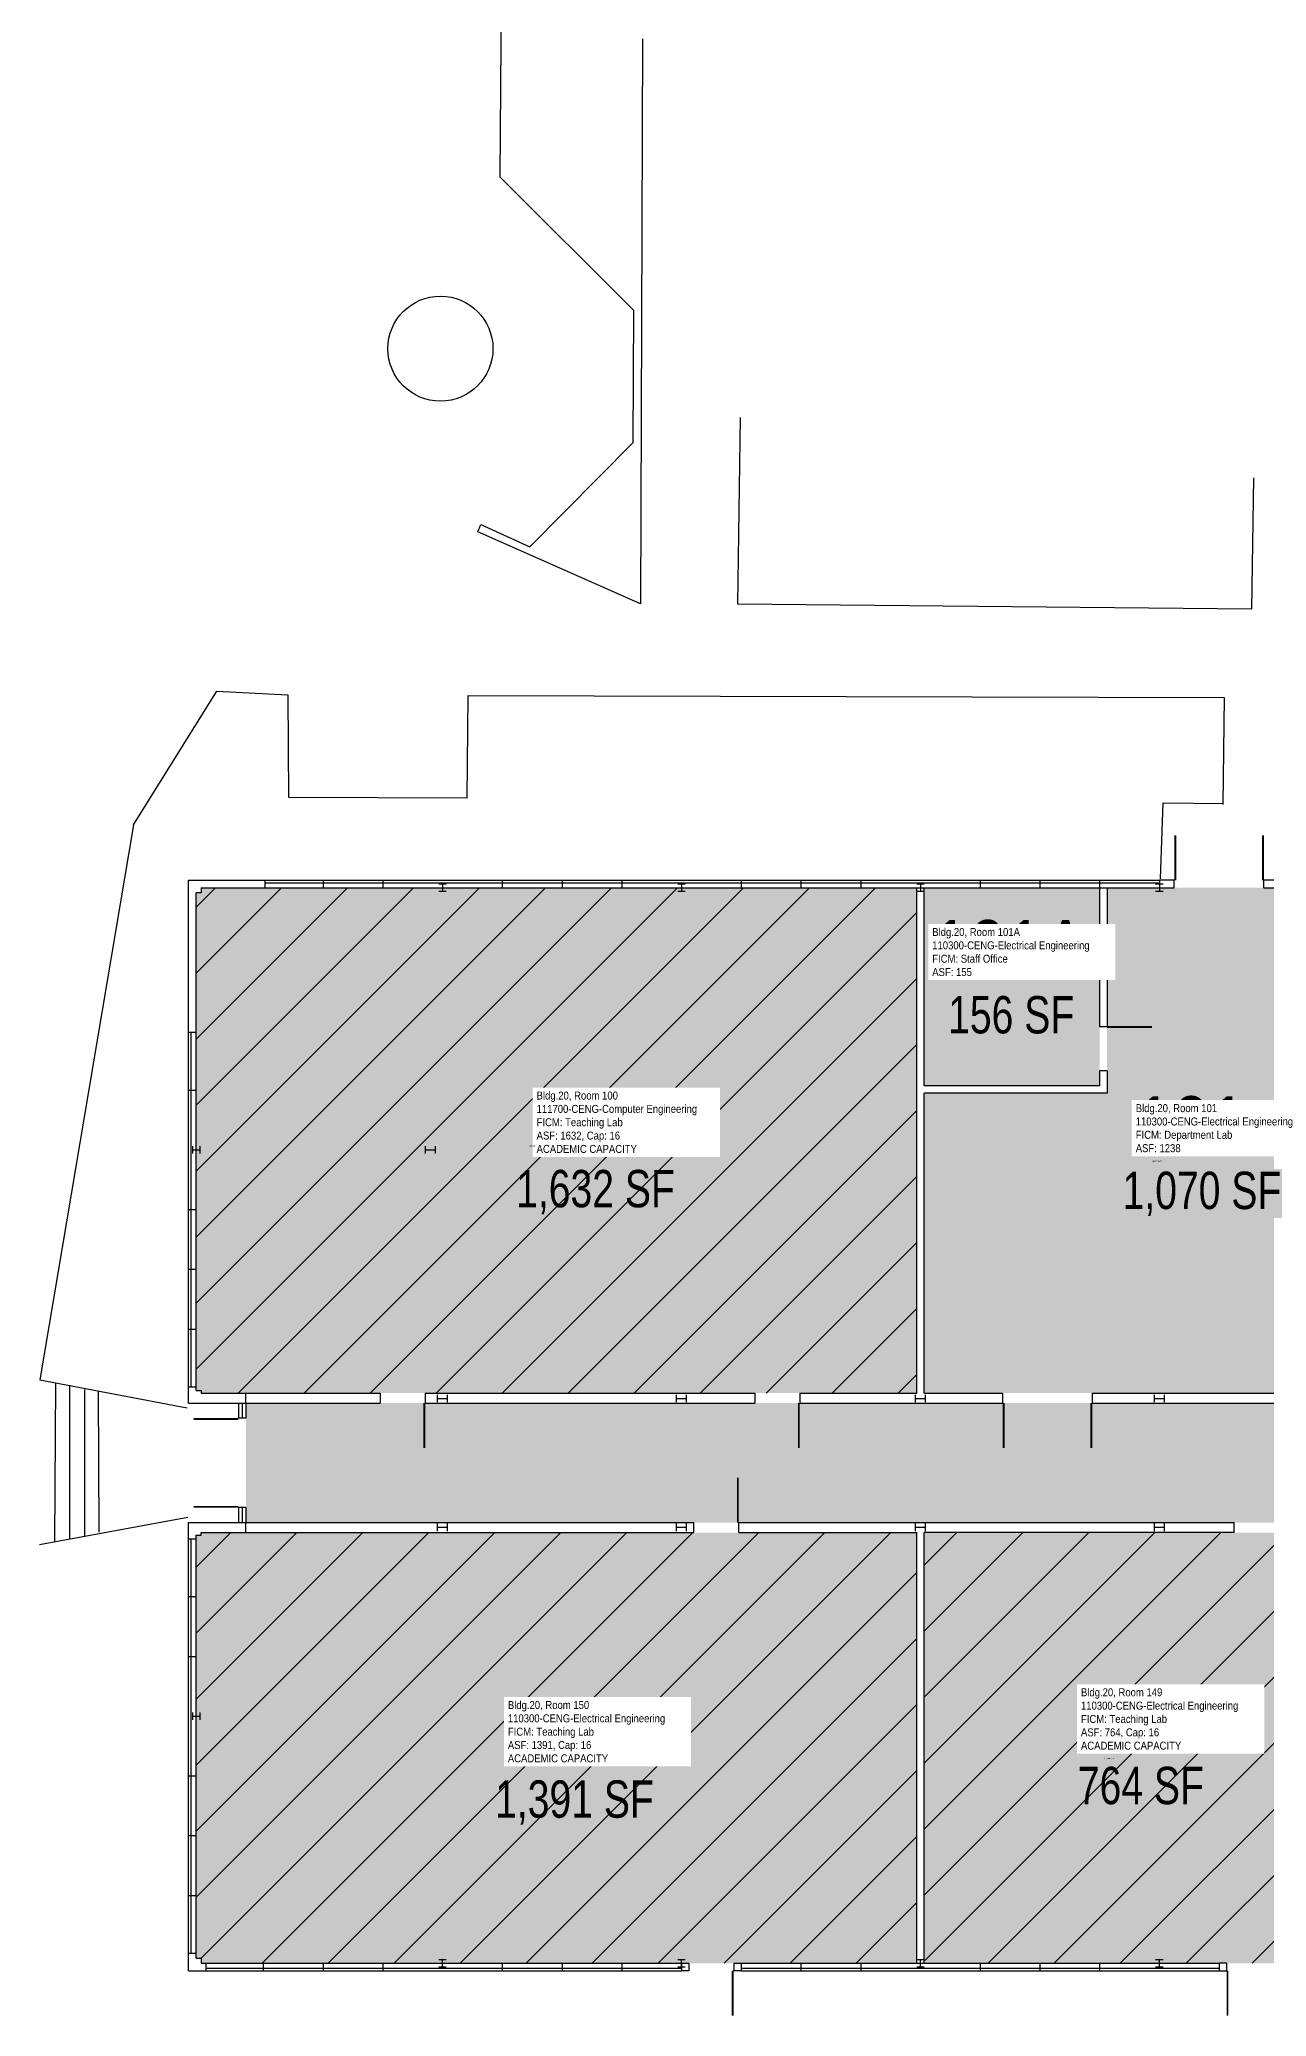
# Model space of a CAD drawing. Header units: inches. Extents: x -221 to 2580, y -38 to 4824.
# Drawn here: x -120 to 866, y -37 to 1551 of the extents above; entities that cross this region are included whole.
import ezdxf
from ezdxf.enums import TextEntityAlignment as Align

# ---------------------------------------------------------------- set-up
doc = ezdxf.new("R2010")
doc.units = ezdxf.units.IN
doc.header["$LTSCALE"] = 100
doc.header["$MEASUREMENT"] = 0
doc.layers.get('0').update_dxf_attribs({"linetype": 'CONTINUOUS'})
for name, color, linetype in [('A-COLS', 5, 'CONTINUOUS'), ('A-DOOR', 2, 'CONTINUOUS'), ('A-GLAZ', 1, 'CONTINUOUS'), ('A-IDEN-RNUM', 7, 'CONTINUOUS'), ('A-IDEN-SNUM', 4, 'CONTINUOUS'), ('A-IDEN-VNUM', 4, 'CONTINUOUS'), ('A-SITE', 3, 'CONTINUOUS'), ('A-WALL', 5, 'CONTINUOUS'), ('AREA-TEXT', 3, 'CONTINUOUS'), ('Rooms-Capacity', 4, 'CONTINUOUS'), ('Rooms-Category-Color', 7, 'CONTINUOUS'), ('Rooms-College-Color', 7, 'CONTINUOUS'), ('Rooms-Department-Color', 7, 'CONTINUOUS'), ('Rooms-Division-Color', 7, 'CONTINUOUS'), ('Rooms-Information', 7, 'CONTINUOUS')]:
    doc.layers.add(name, color=color, linetype=linetype)
doc.styles.add('CP_AREA', font='arial.ttf', dxfattribs={"height": 15})
doc.styles.add('CP_ROOMSNUMBER', font='arial.ttf', dxfattribs={"height": 1})
doc.styles.add('CP_ROOMVNUMBER', font='arial.ttf', dxfattribs={"width": 0.85, "height": 0.075})

# ---------------------------------------------------------------- blocks, each defined once
blk = doc.blocks.new('OUTCOLUMN')
for p, q in [((-3, 9), (3, 9)), ((-3, 3), (3, 3)), ((0, 3), (0, 9))]:
    blk.add_line(p, q)
blk = doc.blocks.new('INCOLUMN')
for p, q in [((-4, -3), (-4, 3)), ((-4, 0), (4, 0)), ((4, -3), (4, 3))]:
    blk.add_line(p, q)

msp = doc.modelspace()

# ---------------------------------------------------------------- hatches: boundary and pattern name
at = {"layer": 'Rooms-Capacity'}
h = msp.add_hatch(dxfattribs=at)
h.set_pattern_fill('ANSI31', color=256, scale=300, style=0)
h.paths.add_polyline_path([(585, 870), (585, 464), (10, 464), (10, 466), (6, 466), (6, 866), (10, 866), (10, 870)])
h = msp.add_hatch(dxfattribs=at)
h.set_pattern_fill('ANSI31', color=256, scale=300, style=0)
h.paths.add_polyline_path([(585, 352), (585, 6), (10, 6), (10, 10), (6, 10), (6, 350), (10, 350), (10, 352)])
h = msp.add_hatch(dxfattribs=at)
h.set_pattern_fill('ANSI31', color=256, scale=300, style=0)
h.paths.add_polyline_path([(909, 352), (909, 6), (591, 6), (591, 352)])
at = {"layer": 'Rooms-Category-Color', "true_color": 0xadadad}
msp.add_hatch(color=253, dxfattribs=at).paths.add_polyline_path([(1023, 450), (1023, 456), (1902, 456), (1902, 513), (1883, 513), (1883, 868), (1902, 868), (1902, 1496), (1919, 1496), (1919, 1504), (1902, 1504), (1902, 1552), (1548, 1552), (1548, 1617), (1902, 1617), (1902, 2824), (1920, 2824), (1920, 2832), (1902, 2832), (1902, 2880), (1548, 2880), (1548, 2886), (1542, 2886), (1542, 2880), (46, 2880), (46, 2976), (1542, 2976), (1542, 2970), (1548, 2970), (1548, 2976), (1902, 2976), (1902, 3560), (1920, 3560), (1920, 3568), (1902, 3568), (1902, 3977), (1883, 3977), (1883, 4272), (1902, 4272), (1902, 4368), (430, 4368), (430, 4464), (1902, 4464), (1902, 4778), (2022, 4778), (2022, 3568), (2004, 3568), (2004, 3560), (2022, 3560), (2022, 2985), (2376, 2985), (2376, 2895), (2022, 2895), (2022, 2832), (2004, 2832), (2004, 2824), (2022, 2824), (2022, 2313), (2053.8, 2313), (2053.8, 2281), (2022, 2281), (2022, 1504), (2004, 1504), (2004, 1496), (2022, 1496), (2022, 48), (1902, 48), (1902, 360), (1023, 360), (1023, 366), (1017, 366), (1017, 360), (46, 360), (46, 456), (1017, 456), (1017, 450)])
at = {"layer": 'Rooms-Category-Color', "true_color": 0xe3f498}
for points in [[(585, 870), (585, 464), (10, 464), (10, 466), (6, 466), (6, 866), (10, 866), (10, 870)], [(1017, 870), (1017, 816), (1035, 816), (1035, 518), (1017, 518), (1017, 464), (591, 464), (591, 704.9), (738, 704.9), (738, 870)], [(585, 352), (585, 6), (10, 6), (10, 10), (6, 10), (6, 350), (10, 350), (10, 352)], [(909, 352), (909, 6), (591, 6), (591, 352)]]:
    msp.add_hatch(color=61, dxfattribs=at).paths.add_polyline_path(points)
at = {"layer": 'Rooms-Category-Color', "true_color": 0xfa9ba3}
msp.add_hatch(color=241, dxfattribs=at).paths.add_polyline_path([(732, 870), (732, 710.9), (591, 710.9), (591, 870)])
at = {"layer": 'Rooms-College-Color', "true_color": 0xadadad}
msp.add_hatch(color=253, dxfattribs=at).paths.add_polyline_path([(1023, 450), (1023, 456), (1902, 456), (1902, 513), (1883, 513), (1883, 868), (1902, 868), (1902, 1496), (1919, 1496), (1919, 1504), (1902, 1504), (1902, 1552), (1548, 1552), (1548, 1617), (1902, 1617), (1902, 2824), (1920, 2824), (1920, 2832), (1902, 2832), (1902, 2880), (1548, 2880), (1548, 2886), (1542, 2886), (1542, 2880), (46, 2880), (46, 2976), (1542, 2976), (1542, 2970), (1548, 2970), (1548, 2976), (1902, 2976), (1902, 3560), (1920, 3560), (1920, 3568), (1902, 3568), (1902, 3977), (1883, 3977), (1883, 4272), (1902, 4272), (1902, 4368), (430, 4368), (430, 4464), (1902, 4464), (1902, 4778), (2022, 4778), (2022, 3568), (2004, 3568), (2004, 3560), (2022, 3560), (2022, 2985), (2376, 2985), (2376, 2895), (2022, 2895), (2022, 2832), (2004, 2832), (2004, 2824), (2022, 2824), (2022, 2313), (2053.8, 2313), (2053.8, 2281), (2022, 2281), (2022, 1504), (2004, 1504), (2004, 1496), (2022, 1496), (2022, 48), (1902, 48), (1902, 360), (1023, 360), (1023, 366), (1017, 366), (1017, 360), (46, 360), (46, 456), (1017, 456), (1017, 450)])
at = {"layer": 'Rooms-College-Color', "true_color": 0x99d7b2}
for points in [[(585, 870), (585, 464), (10, 464), (10, 466), (6, 466), (6, 866), (10, 866), (10, 870)], [(1017, 870), (1017, 816), (1035, 816), (1035, 518), (1017, 518), (1017, 464), (591, 464), (591, 704.9), (738, 704.9), (738, 870)], [(732, 870), (732, 710.9), (591, 710.9), (591, 870)], [(585, 352), (585, 6), (10, 6), (10, 10), (6, 10), (6, 350), (10, 350), (10, 352)], [(909, 352), (909, 6), (591, 6), (591, 352)]]:
    msp.add_hatch(color=253, dxfattribs=at).paths.add_polyline_path(points)
at = {"layer": 'Rooms-Department-Color', "true_color": 0xacacac}
msp.add_hatch(color=253, dxfattribs=at).paths.add_polyline_path([(1023, 450), (1023, 456), (1902, 456), (1902, 513), (1883, 513), (1883, 868), (1902, 868), (1902, 1496), (1919, 1496), (1919, 1504), (1902, 1504), (1902, 1552), (1548, 1552), (1548, 1617), (1902, 1617), (1902, 2824), (1920, 2824), (1920, 2832), (1902, 2832), (1902, 2880), (1548, 2880), (1548, 2886), (1542, 2886), (1542, 2880), (46, 2880), (46, 2976), (1542, 2976), (1542, 2970), (1548, 2970), (1548, 2976), (1902, 2976), (1902, 3560), (1920, 3560), (1920, 3568), (1902, 3568), (1902, 3977), (1883, 3977), (1883, 4272), (1902, 4272), (1902, 4368), (430, 4368), (430, 4464), (1902, 4464), (1902, 4778), (2022, 4778), (2022, 3568), (2004, 3568), (2004, 3560), (2022, 3560), (2022, 2985), (2376, 2985), (2376, 2895), (2022, 2895), (2022, 2832), (2004, 2832), (2004, 2824), (2022, 2824), (2022, 2313), (2053.8, 2313), (2053.8, 2281), (2022, 2281), (2022, 1504), (2004, 1504), (2004, 1496), (2022, 1496), (2022, 48), (1902, 48), (1902, 360), (1023, 360), (1023, 366), (1017, 366), (1017, 360), (46, 360), (46, 456), (1017, 456), (1017, 450)])
at = {"layer": 'Rooms-Department-Color', "true_color": 0x99d7b2}
for points in [[(585, 870), (585, 464), (10, 464), (10, 466), (6, 466), (6, 866), (10, 866), (10, 870)], [(1017, 870), (1017, 816), (1035, 816), (1035, 518), (1017, 518), (1017, 464), (591, 464), (591, 704.9), (738, 704.9), (738, 870)], [(732, 870), (732, 710.9), (591, 710.9), (591, 870)], [(585, 352), (585, 6), (10, 6), (10, 10), (6, 10), (6, 350), (10, 350), (10, 352)], [(909, 352), (909, 6), (591, 6), (591, 352)]]:
    msp.add_hatch(color=253, dxfattribs=at).paths.add_polyline_path(points)
at = {"layer": 'Rooms-Division-Color', "true_color": 0xadadad}
msp.add_hatch(color=253, dxfattribs=at).paths.add_polyline_path([(1023, 450), (1023, 456), (1902, 456), (1902, 513), (1883, 513), (1883, 868), (1902, 868), (1902, 1496), (1919, 1496), (1919, 1504), (1902, 1504), (1902, 1552), (1548, 1552), (1548, 1617), (1902, 1617), (1902, 2824), (1920, 2824), (1920, 2832), (1902, 2832), (1902, 2880), (1548, 2880), (1548, 2886), (1542, 2886), (1542, 2880), (46, 2880), (46, 2976), (1542, 2976), (1542, 2970), (1548, 2970), (1548, 2976), (1902, 2976), (1902, 3560), (1920, 3560), (1920, 3568), (1902, 3568), (1902, 3977), (1883, 3977), (1883, 4272), (1902, 4272), (1902, 4368), (430, 4368), (430, 4464), (1902, 4464), (1902, 4778), (2022, 4778), (2022, 3568), (2004, 3568), (2004, 3560), (2022, 3560), (2022, 2985), (2376, 2985), (2376, 2895), (2022, 2895), (2022, 2832), (2004, 2832), (2004, 2824), (2022, 2824), (2022, 2313), (2053.8, 2313), (2053.8, 2281), (2022, 2281), (2022, 1504), (2004, 1504), (2004, 1496), (2022, 1496), (2022, 48), (1902, 48), (1902, 360), (1023, 360), (1023, 366), (1017, 366), (1017, 360), (46, 360), (46, 456), (1017, 456), (1017, 450)])
at = {"layer": 'Rooms-Division-Color', "true_color": 0x99d7b2}
for points in [[(585, 870), (585, 464), (10, 464), (10, 466), (6, 466), (6, 866), (10, 866), (10, 870)], [(1017, 870), (1017, 816), (1035, 816), (1035, 518), (1017, 518), (1017, 464), (591, 464), (591, 704.9), (738, 704.9), (738, 870)], [(732, 870), (732, 710.9), (591, 710.9), (591, 870)], [(585, 352), (585, 6), (10, 6), (10, 10), (6, 10), (6, 350), (10, 350), (10, 352)], [(909, 352), (909, 6), (591, 6), (591, 352)]]:
    msp.add_hatch(color=253, dxfattribs=at).paths.add_polyline_path(points)

# ---------------------------------------------------------------- linework, layer by layer
at = {"layer": 'A-DOOR'}
for points in [[(792.8, 876, 1.5, 1.5, 0), (792.8, 912, 0, 0, 0), (793.5, 912, 0, 0, -0.414214), (828, 874.5, 0, 0, -0.414214)], [(863.3, 876, 1.5, 1.5, 0), (863.3, 912, 0, 0, 0), (862.5, 912, 0, 0, 0.414214), (828, 874.5, 0, 0, 0.414214)], [(738, 758.2, 1.5, 1.5, 0), (774, 758.2, 0, 0, 0), (774, 757.4, 0, 0, -0.402069), (738, 722.9, 0, 0, -0.414214)], [(189.3, 456, 1.5, 1.5, 0), (189.3, 420, 0, 0, 0), (188.5, 420, 0, 0, -0.414214), (154, 457.5, 0, 0, -0.414214)], [(490.3, 456, 1.5, 1.5, 0), (490.3, 420, 0, 0, 0), (489.5, 420, 0, 0, -0.414214), (455, 457.5, 0, 0, -0.414214)], [(654.8, 456, 1.5, 1.5, 0), (654.8, 420, 0, 0, 0), (655.5, 420, 0, 0, 0.414214), (690, 457.5, 0, 0, 0.414214)], [(725.3, 456, 1.5, 1.5, 0), (725.3, 420, 0, 0, 0), (724.5, 420, 0, 0, -0.414214), (690, 457.5, 0, 0, -0.414214)], [(40, 443.2, 1.5, 1.5, 0), (4, 443.2, 0, 0, 0), (4, 442.5, 0, 0, 0.414214), (41.5, 408, 0, 0, 0.414214)], [(40, 372.7, 1.5, 1.5, 0), (4, 372.7, 0, 0, 0), (4, 373.5, 0, 0, -0.414214), (41.5, 408, 0, 0, -0.414214)], [(441.3, 360, 1.5, 1.5, 0), (441.3, 396, 0, 0, 0), (440.5, 396, 0, 0, 0.414214), (406, 358.5, 0, 0, 0.414214)], [(875.3, 360, 1.5, 1.5, 0), (875.3, 396, 0, 0, 0), (874.5, 396, 0, 0, 0.414214), (840, 358.5, 0, 0, 0.414214)], [(437.2, 0, 1.5, 1.5, 0), (437.2, -36, 0, 0, 0), (436.5, -36, 0, 0, -0.414214), (402, 1.5, 0, 0, -0.414214)], [(834.7, 0, 1.5, 1.5, 0), (834.7, -36, 0, 0, 0), (835.5, -36, 0, 0, 0.414214), (870, 1.5, 0, 0, 0.414214)]]:
    msp.add_lwpolyline(points, format="xyseb", dxfattribs=at)
at = {"layer": 'A-GLAZ'}
for p, q in [((61.5, 876), (780, 876)), ((61.5, 874), (780, 874)), ((108, 876), (108, 870)), ((156, 876), (156, 870)), ((252, 876), (252, 870)), ((300, 876), (300, 870)), ((348, 876), (348, 870)), ((444, 876), (444, 870)), ((492, 876), (492, 870)), ((540, 876), (540, 870)), ((636, 876), (636, 870)), ((684, 876), (684, 870)), ((732, 876), (732, 870)), ((780, 876), (780, 870)), ((61.5, 870), (780, 870)), ((0, 469), (0, 754)), ((2, 469), (2, 754)), ((6, 469), (6, 754)), ((0, 707.5), (6, 707.5)), ((0, 611.5), (6, 611.5)), ((0, 563.5), (6, 563.5)), ((0, 515.5), (6, 515.5)), ((40, 456), (40, 444)), ((43, 456), (43, 444)), ((46, 456), (46, 444)), ((40, 372), (40, 360)), ((43, 372), (43, 360)), ((46, 372), (46, 360)), ((0, 14), (0, 347)), ((2, 14), (2, 347)), ((6, 14), (6, 347)), ((0, 300.5), (6, 300.5)), ((0, 252.5), (6, 252.5)), ((0, 156.5), (6, 156.5)), ((0, 108.5), (6, 108.5)), ((0, 60.5), (6, 60.5)), ((14, 6), (396, 6)), ((14, 2), (396, 2)), ((14, 0), (396, 0)), ((60, 6), (60, 0)), ((108, 6), (108, 0)), ((156, 6), (156, 0)), ((252, 6), (252, 0)), ((300, 6), (300, 0)), ((348, 6), (348, 0)), ((396, 6), (396, 0)), ((444, 6), (444, 0)), ((444, 6), (828, 6)), ((444, 2), (828, 2)), ((492, 6), (492, 0)), ((540, 6), (540, 0)), ((636, 6), (636, 0)), ((684, 6), (684, 0)), ((732, 6), (732, 0)), ((828, 6), (828, 0)), ((444, 0), (828, 0))]:
    msp.add_line(p, q, dxfattribs=at)
at = {"layer": 'A-SITE'}
for p, q in [((250.3, 1441), (252.1, 1660.8)), ((364.6, 1551.9), (363, 1098.1)), ((357.8, 1333.7), (250.3, 1441)), ((357.2, 1227.8), (357.8, 1333.7)), ((441.3, 1097.9), (443.4, 1247.9)), ((274.1, 1143.9), (357.2, 1227.8)), ((855.6, 1199.3), (854, 1093.9)), ((232.4, 1155.9), (234.7, 1161.8)), ((234.7, 1161.8), (274.1, 1143.9)), ((363, 1098.1), (232.4, 1155.9)), ((854, 1093.9), (441.3, 1097.9)), ((-44.2, 920.6), (22.6, 1027.9)), ((22.6, 1027.9), (79.7, 1025.1)), ((79.7, 1025.1), (80.2, 942.8)), ((223.7, 942.3), (224.5, 1024.5)), ((224.5, 1024.5), (832, 1022.9)), ((832, 1022.9), (830.9, 937)), ((80.2, 942.8), (223.7, 942.3)), ((781, 877.2), (783, 938.3)), ((783, 938.3), (830.9, 937.7)), ((-44.2, 920.6), (-119.5, 474.7)), ((-119.5, 474.7), (-1.1, 452.1)), ((-107, 472.2), (-107.8, 345.2)), ((-95.4, 347), (-95.5, 470.3)), ((-83.8, 466.8), (-83.8, 349.4)), ((-71.9, 352.2), (-72.5, 465.2)), ((-0.6, 364), (-119.8, 342.2))]:
    msp.add_line(p, q, dxfattribs=at)
msp.add_circle((202.3, 1303.1), 42.2, dxfattribs=at)
at = {"layer": 'A-WALL'}
for p, q in [((0, 876), (61.5, 876)), ((0, 754), (0, 876)), ((61.5, 870), (61.5, 876)), ((792, 876), (780, 876)), ((792, 870), (792, 876)), ((876, 876), (864, 876)), ((864, 870), (864, 876)), ((6, 754), (6, 866)), ((10, 866), (6, 866)), ((10, 870), (61.5, 870)), ((10, 870), (10, 866)), ((585, 464), (585, 870)), ((591, 710.9), (591, 870)), ((732, 870), (732, 758.2)), ((738, 870), (738, 758.2)), ((780, 870), (792, 870)), ((864, 870), (876, 870)), ((0, 754), (6, 754)), ((738, 758.2), (732, 758.2)), ((738, 722.9), (732, 722.9)), ((732, 722.9), (732, 710.9)), ((738, 722.9), (738, 704.9)), ((732, 710.9), (591, 710.9)), ((591, 464), (591, 704.9)), ((738, 704.9), (591, 704.9)), ((0, 469), (6, 469)), ((0, 456), (0, 469)), ((6, 466), (6, 469)), ((6, 466), (10, 466)), ((10, 466), (10, 464)), ((10, 464), (46, 464)), ((46, 464), (154, 464)), ((46, 456), (46, 464)), ((154, 464), (154, 456)), ((190, 464), (190, 456)), ((190, 464), (455, 464)), ((455, 464), (455, 456)), ((491, 464), (491, 456)), ((491, 464), (585, 464)), ((591, 464), (654, 464)), ((654, 464), (654, 456)), ((726, 464), (726, 456)), ((726, 464), (1017, 464)), ((0, 456), (46, 456)), ((46, 456), (154, 456)), ((190, 456), (455, 456)), ((491, 456), (654, 456)), ((726, 456), (1017, 456)), ((46, 444), (40, 444)), ((46, 372), (40, 372)), ((0, 360), (46, 360)), ((0, 347), (0, 360)), ((6, 347), (6, 350)), ((6, 350), (10, 350)), ((10, 352), (46, 352)), ((10, 350), (10, 352)), ((46, 352), (46, 360)), ((46, 360), (406, 360)), ((46, 352), (406, 352)), ((406, 352), (406, 360)), ((442, 352), (442, 360)), ((442, 360), (840, 360)), ((442, 352), (585, 352)), ((585, 6), (585, 352)), ((591, 6), (591, 352)), ((840, 352), (591, 352)), ((840, 352), (840, 360)), ((0, 347), (6, 347)), ((0, 14), (6, 14)), ((0, 0), (0, 14)), ((0, 0), (14, 0)), ((0, 0), (1, 0)), ((0, 0), (1, 0)), ((6, 10), (6, 14)), ((6, 10), (10, 10)), ((10, 10), (10, 6)), ((10, 6), (14, 6)), ((14, 0), (14, 6)), ((396, 6), (402, 6)), ((402, 6), (402, 0)), ((438, 6), (438, 0)), ((438, 6), (444, 6)), ((834, 6), (828, 6)), ((834, 6), (834, 0)), ((402, 0), (396, 0)), ((444, 0), (438, 0)), ((828, 0), (834, 0))]:
    msp.add_line(p, q, dxfattribs=at)

# ---------------------------------------------------------------- block references
at = {"layer": 'A-COLS'}
for p, xscale, yscale, zscale, rotation in [((204, 876), 0.9999999962747097, 0.9999999962747097, 0.9999999962747097, 180), ((396, 876), 0.9999999962747097, 0.9999999962747097, 0.9999999962747097, 180), ((588, 876), 0.9999999962747097, 0.9999999962747097, 0.9999999962747097, 180), ((780, 876), 0.9999999962747097, 0.9999999962747097, 0.9999999962747097, 180), ((0, 659.5), 0.9999999990686774, 0.9999999990686774, 0.9999999990686774, 270), ((0, 204.5), 0.9999999990686774, 0.9999999990686774, 0.9999999990686774, 270)]:
    msp.add_blockref('OUTCOLUMN', p, dxfattribs=dict(at, xscale=xscale, yscale=yscale, zscale=zscale, rotation=rotation))
at = {"layer": 'A-COLS', "xscale": 0.9999999962747097, "yscale": 0.9999999962747097, "zscale": 0.9999999962747097}
for name, p in [('INCOLUMN', (194.4, 659.5)), ('INCOLUMN', (204, 459.7)), ('INCOLUMN', (396, 459.7)), ('INCOLUMN', (588, 459.7)), ('INCOLUMN', (780, 459.7)), ('INCOLUMN', (204, 356.2)), ('INCOLUMN', (396, 356.2)), ('INCOLUMN', (588, 356.2)), ('INCOLUMN', (780, 356.2)), ('OUTCOLUMN', (204, 0)), ('OUTCOLUMN', (396, 0)), ('OUTCOLUMN', (588, 0)), ('OUTCOLUMN', (780, 0))]:
    msp.add_blockref(name, p, dxfattribs=at)

# ---------------------------------------------------------------- texts
at = {"layer": 'A-IDEN-RNUM', "style": 'CP_ROOMSNUMBER', "width": 0.85}
for s, p in [('0101-A0', (620.8, 803)), ('0100-00', (274, 662)), ('0101-00', (774, 662)), ('0150-00', (274, 170)), ('0149-00', (736, 170))]:
    msp.add_text(s, height=1, rotation=360, dxfattribs=at).set_placement(p)
at = {"layer": 'A-IDEN-SNUM', "style": 'CP_ROOMSNUMBER', "width": 0.85}
for s, p in [('02000101A0', (620.5, 801.4)), ('0200010000', (274, 662)), ('0200010100', (774.4, 649.7)), ('0200015000', (274, 170)), ('0200014900', (736, 170))]:
    msp.add_text(s, height=1, rotation=360, dxfattribs=at).set_placement(p)
at = {"layer": 'A-IDEN-VNUM', "style": 'CP_ROOMVNUMBER', "width": 0.85}
for s, p in [('101A', (659.9, 821.5)), ('100', (324.2, 679.4)), ('101', (805.5, 680)), ('149', (761.6, 200)), ('150', (301.1, 189.8))]:
    msp.add_text(s, height=45, dxfattribs=at).set_placement(p, align=Align.MIDDLE_CENTER)
at = {"layer": 'AREA-TEXT', "style": 'CP_AREA', "width": 0.75}
for s, p in [('156 SF', (660.9, 768)), ('1,632 SF', (326.9, 628.3)), ('1,070 SF', (814.2, 626.9)), ('764 SF', (765.1, 148.8)), ('1,391 SF', (310, 137.9))]:
    msp.add_text(s, height=30, dxfattribs=at).set_placement(p, align=Align.MIDDLE_CENTER)

# ---------------------------------------------------------------- next in the draw order: texts
at = {"layer": 'Rooms-Information', "width": 144, "attachment_point": 7, "style": 'CP_ROOMVNUMBER', "bg_fill": 3, "box_fill_scale": 1.5, "bg_fill_color": 256, "bg_fill_true_color": 13158600, "bg_fill_transparency": 0}
for s, insert, char_height in [('Bldg.20, Room 101A^M^J110300-CENG-Electrical Engineering^M^JFICM: Staff Office^M^JASF: 155', (597.5, 799), 6.429), ('Bldg.20, Room 100^M^J111700-CENG-Computer Engineering^M^JFICM: Teaching Lab^M^JASF: 1632, Cap: 16^M^JACADEMIC CAPACITY', (279.6, 656.9), 6.4286), ('Bldg.20, Room 101^M^J110300-CENG-Electrical Engineering^M^JFICM: Department Lab^M^JASF: 1238', (761, 657.5), 6.429), ('Bldg.20, Room 149^M^J110300-CENG-Electrical Engineering^M^JFICM: Teaching Lab^M^JASF: 764, Cap: 16^M^JACADEMIC CAPACITY', (717, 177.5), 6.4286), ('Bldg.20, Room 150^M^J110300-CENG-Electrical Engineering^M^JFICM: Teaching Lab^M^JASF: 1391, Cap: 16^M^JACADEMIC CAPACITY', (256.5, 167.3), 6.4286)]:
    msp.add_mtext(s, dxfattribs=dict(at, insert=insert, char_height=char_height))

doc.saveas('drawing.dxf')
